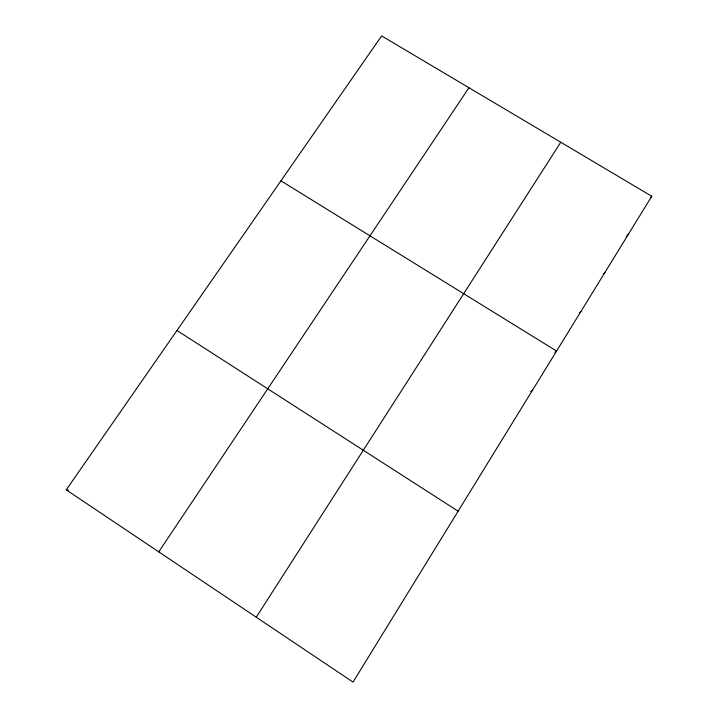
<?xml version="1.0" encoding="UTF-8"?>
<svg xmlns="http://www.w3.org/2000/svg" width="718" height="718" viewBox="0 0 718 718"><rect width="100%" height="100%" fill="white"/><g stroke="black" fill="none" stroke-linecap="round" stroke-linejoin="round"><path stroke-width="1.08" d="M651.756 196.265L353.041 682.1L66.244 489.847L381.635 35.9L651.756 196.265L650.337 197.89M256.245 617.22L560.776 142.254M158.759 551.864L468.953 87.74M626.311 236.482L628.528 234.05M603.479 273.944L604.933 272.427M579.435 312.922L580.952 311.424M554.969 352.52L556.585 351.057L280.935 180.828M530.808 391.543L532.559 390.143M66.244 489.847L68.336 490.134M176.969 330.477L458.12 511.198"/></g></svg>
